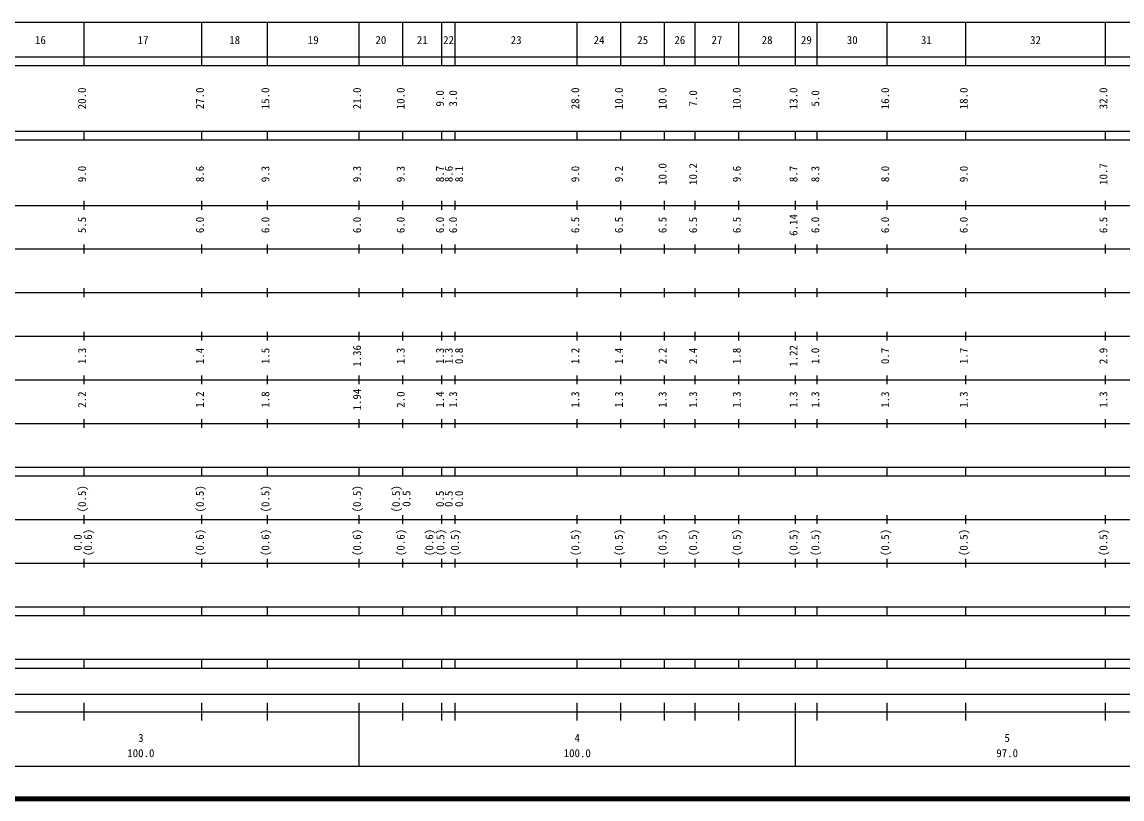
# Model space of a CAD drawing. Units: millimetres on the paper, enlarged 1000 times. Extents: x 40000 to 680000, y 20000 to 380000.
# Drawn here: x 290775 to 542810, y 20000 to 198000 of the extents above; entities that cross this region are included whole.
import ezdxf
from ezdxf.enums import TextEntityAlignment as Align

# ---------------------------------------------------------------- set-up
doc = ezdxf.new("R2010")
doc.units = ezdxf.units.MM
doc.header["$LTSCALE"] = 1000
doc.layers.add('M-TTL', color=2, linetype='Continuous', lineweight=140)
doc.layers.add('M-TTL-BAND', color=7, linetype='Continuous', lineweight=25)
doc.styles.add('ＭＳ ゴシック', font='')
doc.styles.get('ＭＳ ゴシック').set_extended_font_data('MS Gothic')

msp = doc.modelspace()

# ---------------------------------------------------------------- linework, layer by layer
at = {"layer": 'M-TTL'}
msp.add_line((40000, 20000), (680000, 20000), dxfattribs=at)
at = {"layer": 'M-TTL-BAND'}
for p, q in [((68000, 198000), (579000, 198000)), ((305000, 188000), (305000, 198000)), ((332000, 188000), (332000, 198000)), ((347000, 188000), (347000, 198000)), ((368000, 188000), (368000, 198000)), ((378000, 188000), (378000, 198000)), ((387000, 188000), (387000, 198000)), ((390000, 188000), (390000, 198000)), ((418000, 188000), (418000, 198000)), ((428000, 188000), (428000, 198000)), ((438000, 188000), (438000, 198000)), ((445000, 188000), (445000, 198000)), ((455000, 188000), (455000, 198000)), ((468000, 188000), (468000, 198000)), ((473000, 188000), (473000, 198000)), ((489000, 188000), (489000, 198000)), ((507000, 188000), (507000, 198000)), ((539000, 188000), (539000, 198000)), ((40000, 190000), (579000, 190000)), ((40000, 188000), (579000, 188000)), ((40000, 173000), (579000, 173000)), ((305000, 171000), (305000, 173000)), ((332000, 171000), (332000, 173000)), ((347000, 171000), (347000, 173000)), ((368000, 171000), (368000, 173000)), ((378000, 171000), (378000, 173000)), ((387000, 171000), (387000, 173000)), ((390000, 171000), (390000, 173000)), ((418000, 171000), (418000, 173000)), ((428000, 171000), (428000, 173000)), ((438000, 171000), (438000, 173000)), ((445000, 171000), (445000, 173000)), ((455000, 171000), (455000, 173000)), ((468000, 171000), (468000, 173000)), ((473000, 171000), (473000, 173000)), ((489000, 171000), (489000, 173000)), ((507000, 171000), (507000, 173000)), ((539000, 171000), (539000, 173000)), ((40000, 171000), (579000, 171000)), ((305000, 155000), (305000, 157000)), ((332000, 155000), (332000, 157000)), ((347000, 155000), (347000, 157000)), ((368000, 155000), (368000, 157000)), ((378000, 155000), (378000, 157000)), ((387000, 155000), (387000, 157000)), ((390000, 155000), (390000, 157000)), ((418000, 155000), (418000, 157000)), ((428000, 155000), (428000, 157000)), ((438000, 155000), (438000, 157000)), ((445000, 155000), (445000, 157000)), ((455000, 155000), (455000, 157000)), ((468000, 155000), (468000, 157000)), ((473000, 155000), (473000, 157000)), ((489000, 155000), (489000, 157000)), ((507000, 155000), (507000, 157000)), ((539000, 155000), (539000, 157000)), ((40000, 156000), (579000, 156000)), ((305000, 145000), (305000, 147000)), ((332000, 145000), (332000, 147000)), ((347000, 145000), (347000, 147000)), ((368000, 145000), (368000, 147000)), ((378000, 145000), (378000, 147000)), ((387000, 145000), (387000, 147000)), ((390000, 145000), (390000, 147000)), ((418000, 145000), (418000, 147000)), ((428000, 145000), (428000, 147000)), ((438000, 145000), (438000, 147000)), ((445000, 145000), (445000, 147000)), ((455000, 145000), (455000, 147000)), ((468000, 145000), (468000, 147000)), ((473000, 145000), (473000, 147000)), ((489000, 145000), (489000, 147000)), ((507000, 145000), (507000, 147000)), ((539000, 145000), (539000, 147000)), ((46000, 146000), (579000, 146000)), ((305000, 135000), (305000, 137000)), ((332000, 135000), (332000, 137000)), ((347000, 135000), (347000, 137000)), ((368000, 135000), (368000, 137000)), ((378000, 135000), (378000, 137000)), ((387000, 135000), (387000, 137000)), ((390000, 135000), (390000, 137000)), ((418000, 135000), (418000, 137000)), ((428000, 135000), (428000, 137000)), ((438000, 135000), (438000, 137000)), ((445000, 135000), (445000, 137000)), ((455000, 135000), (455000, 137000)), ((468000, 135000), (468000, 137000)), ((473000, 135000), (473000, 137000)), ((489000, 135000), (489000, 137000)), ((507000, 135000), (507000, 137000)), ((539000, 135000), (539000, 137000)), ((52000, 136000), (579000, 136000)), ((305000, 125000), (305000, 127000)), ((332000, 125000), (332000, 127000)), ((347000, 125000), (347000, 127000)), ((368000, 125000), (368000, 127000)), ((378000, 125000), (378000, 127000)), ((387000, 125000), (387000, 127000)), ((390000, 125000), (390000, 127000)), ((418000, 125000), (418000, 127000)), ((428000, 125000), (428000, 127000)), ((438000, 125000), (438000, 127000)), ((445000, 125000), (445000, 127000)), ((455000, 125000), (455000, 127000)), ((468000, 125000), (468000, 127000)), ((473000, 125000), (473000, 127000)), ((489000, 125000), (489000, 127000)), ((507000, 125000), (507000, 127000)), ((539000, 125000), (539000, 127000)), ((46000, 126000), (579000, 126000)), ((52000, 116000), (579000, 116000)), ((305000, 115000), (305000, 117000)), ((332000, 115000), (332000, 117000)), ((347000, 115000), (347000, 117000)), ((368000, 115000), (368000, 117000)), ((378000, 115000), (378000, 117000)), ((387000, 115000), (387000, 117000)), ((390000, 115000), (390000, 117000)), ((418000, 115000), (418000, 117000)), ((428000, 115000), (428000, 117000)), ((438000, 115000), (438000, 117000)), ((445000, 115000), (445000, 117000)), ((455000, 115000), (455000, 117000)), ((468000, 115000), (468000, 117000)), ((473000, 115000), (473000, 117000)), ((489000, 115000), (489000, 117000)), ((507000, 115000), (507000, 117000)), ((539000, 115000), (539000, 117000)), ((46000, 106000), (579000, 106000)), ((305000, 105000), (305000, 107000)), ((332000, 105000), (332000, 107000)), ((347000, 105000), (347000, 107000)), ((368000, 105000), (368000, 107000)), ((378000, 105000), (378000, 107000)), ((387000, 105000), (387000, 107000)), ((390000, 105000), (390000, 107000)), ((418000, 105000), (418000, 107000)), ((428000, 105000), (428000, 107000)), ((438000, 105000), (438000, 107000)), ((445000, 105000), (445000, 107000)), ((455000, 105000), (455000, 107000)), ((468000, 105000), (468000, 107000)), ((473000, 105000), (473000, 107000)), ((489000, 105000), (489000, 107000)), ((507000, 105000), (507000, 107000)), ((539000, 105000), (539000, 107000)), ((40000, 96000), (579000, 96000)), ((305000, 94000), (305000, 96000)), ((332000, 94000), (332000, 96000)), ((347000, 94000), (347000, 96000)), ((368000, 94000), (368000, 96000)), ((378000, 94000), (378000, 96000)), ((387000, 94000), (387000, 96000)), ((390000, 94000), (390000, 96000)), ((418000, 94000), (418000, 96000)), ((428000, 94000), (428000, 96000)), ((438000, 94000), (438000, 96000)), ((445000, 94000), (445000, 96000)), ((455000, 94000), (455000, 96000)), ((468000, 94000), (468000, 96000)), ((473000, 94000), (473000, 96000)), ((489000, 94000), (489000, 96000)), ((507000, 94000), (507000, 96000)), ((539000, 94000), (539000, 96000)), ((40000, 94000), (579000, 94000)), ((49000, 84000), (579000, 84000)), ((305000, 83000), (305000, 85000)), ((332000, 83000), (332000, 85000)), ((347000, 83000), (347000, 85000)), ((368000, 83000), (368000, 85000)), ((378000, 83000), (378000, 85000)), ((387000, 83000), (387000, 85000)), ((390000, 83000), (390000, 85000)), ((418000, 83000), (418000, 85000)), ((428000, 83000), (428000, 85000)), ((438000, 83000), (438000, 85000)), ((445000, 83000), (445000, 85000)), ((455000, 83000), (455000, 85000)), ((468000, 83000), (468000, 85000)), ((473000, 83000), (473000, 85000)), ((489000, 83000), (489000, 85000)), ((507000, 83000), (507000, 85000)), ((539000, 83000), (539000, 85000)), ((40000, 74000), (579000, 74000)), ((305000, 73000), (305000, 75000)), ((332000, 73000), (332000, 75000)), ((347000, 73000), (347000, 75000)), ((368000, 73000), (368000, 75000)), ((378000, 73000), (378000, 75000)), ((387000, 73000), (387000, 75000)), ((390000, 73000), (390000, 75000)), ((418000, 73000), (418000, 75000)), ((428000, 73000), (428000, 75000)), ((438000, 73000), (438000, 75000)), ((445000, 73000), (445000, 75000)), ((455000, 73000), (455000, 75000)), ((468000, 73000), (468000, 75000)), ((473000, 73000), (473000, 75000)), ((489000, 73000), (489000, 75000)), ((507000, 73000), (507000, 75000)), ((539000, 73000), (539000, 75000)), ((40000, 64000), (579000, 64000)), ((305000, 62000), (305000, 64000)), ((332000, 62000), (332000, 64000)), ((347000, 62000), (347000, 64000)), ((368000, 62000), (368000, 64000)), ((378000, 62000), (378000, 64000)), ((387000, 62000), (387000, 64000)), ((390000, 62000), (390000, 64000)), ((418000, 62000), (418000, 64000)), ((428000, 62000), (428000, 64000)), ((438000, 62000), (438000, 64000)), ((445000, 62000), (445000, 64000)), ((455000, 62000), (455000, 64000)), ((468000, 62000), (468000, 64000)), ((473000, 62000), (473000, 64000)), ((489000, 62000), (489000, 64000)), ((507000, 62000), (507000, 64000)), ((539000, 62000), (539000, 64000)), ((40000, 62000), (579000, 62000)), ((40000, 52000), (579000, 52000)), ((305000, 50000), (305000, 52000)), ((332000, 50000), (332000, 52000)), ((347000, 50000), (347000, 52000)), ((368000, 50000), (368000, 52000)), ((378000, 50000), (378000, 52000)), ((387000, 50000), (387000, 52000)), ((390000, 50000), (390000, 52000)), ((418000, 50000), (418000, 52000)), ((428000, 50000), (428000, 52000)), ((438000, 50000), (438000, 52000)), ((445000, 50000), (445000, 52000)), ((455000, 50000), (455000, 52000)), ((468000, 50000), (468000, 52000)), ((473000, 50000), (473000, 52000)), ((489000, 50000), (489000, 52000)), ((507000, 50000), (507000, 52000)), ((539000, 50000), (539000, 52000)), ((40000, 50000), (579000, 50000)), ((71000, 44000), (562000, 44000)), ((305000, 38000), (305000, 42000)), ((332000, 38000), (332000, 42000)), ((347000, 38000), (347000, 42000)), ((368000, 27500), (368000, 42000)), ((378000, 38000), (378000, 42000)), ((387000, 38000), (387000, 42000)), ((390000, 38000), (390000, 42000)), ((418000, 38000), (418000, 42000)), ((428000, 38000), (428000, 42000)), ((438000, 38000), (438000, 42000)), ((445000, 38000), (445000, 42000)), ((455000, 38000), (455000, 42000)), ((468000, 27500), (468000, 42000)), ((473000, 38000), (473000, 42000)), ((489000, 38000), (489000, 42000)), ((507000, 38000), (507000, 42000)), ((539000, 38000), (539000, 42000)), ((40000, 40000), (579000, 40000)), ((68000, 27500), (579000, 27500))]:
    msp.add_line(p, q, dxfattribs=at)

# ---------------------------------------------------------------- texts
at = {"layer": 'M-TTL-BAND', "style": 'ＭＳ ゴシック'}
for s, p in [('16', (295000, 192405)), ('17', (318500, 192405)), ('18', (339500, 192405)), ('19', (357500, 192405)), ('20', (373000, 192405)), ('21', (382500, 192405)), ('22', (388500, 192405)), ('23', (404000, 192405)), ('24', (423000, 192405)), ('25', (433000, 192405)), ('26', (441500, 192405)), ('27', (450000, 192405)), ('28', (461500, 192405)), ('29', (470500, 192405)), ('30', (481000, 192405)), ('31', (498000, 192405)), ('32', (523000, 192405)), ('3', (318000, 32523)), ('4', (418000, 32523)), ('5', (516500, 32523)), ('100.0', (318000, 29033)), ('100.0', (418000, 29033)), ('97.0', (516500, 29033))]:
    msp.add_text(s, height=1833, dxfattribs=at).set_placement(p, align=Align.BOTTOM_CENTER)
for s, p in [('20.0', (306000, 180500)), ('27.0', (333000, 180500)), ('15.0', (348000, 180500)), ('21.0', (369000, 180500)), ('10.0', (379000, 180500)), ('9.0', (388000, 180500)), ('3.0', (391000, 180500)), ('28.0', (419000, 180500)), ('10.0', (429000, 180500)), ('10.0', (439000, 180500)), ('7.0', (446000, 180500)), ('10.0', (456000, 180500)), ('13.0', (469000, 180500)), ('5.0', (474000, 180500)), ('16.0', (490000, 180500)), ('18.0', (508000, 180500)), ('32.0', (540000, 180500)), ('9.0', (306000, 163174)), ('8.6', (333000, 163174)), ('9.3', (348000, 163174)), ('9.3', (369000, 163174)), ('9.3', (379000, 163174)), ('8.7', (388000, 163174)), ('8.6', (390000, 163174)), ('8.1', (392370, 163174)), ('9.0', (419000, 163174)), ('9.2', (429000, 163174)), ('10.0', (439000, 163174)), ('10.2', (446000, 163174)), ('9.6', (456000, 163174)), ('8.7', (469000, 163174)), ('8.3', (474000, 163174)), ('8.0', (490000, 163174)), ('9.0', (508000, 163174)), ('10.7', (540000, 163174)), ('6.14', (469000, 151500)), ('5.5', (306000, 151500)), ('6.0', (333000, 151500)), ('6.0', (348000, 151500)), ('6.0', (369000, 151500)), ('6.0', (379000, 151500)), ('6.0', (388000, 151500)), ('6.0', (391000, 151500)), ('6.5', (419000, 151500)), ('6.5', (429000, 151500)), ('6.5', (439000, 151500)), ('6.5', (446000, 151500)), ('6.5', (456000, 151500)), ('6.0', (474000, 151500)), ('6.0', (490000, 151500)), ('6.0', (508000, 151500)), ('6.5', (540000, 151500)), ('1.36', (369000, 121500)), ('1.22', (469000, 121500)), ('1.3', (306000, 121500)), ('1.4', (333000, 121500)), ('1.5', (348000, 121500)), ('1.3', (379000, 121500)), ('1.3', (388000, 121500)), ('1.3', (390000, 121500)), ('0.8', (392370, 121500)), ('1.2', (419000, 121500)), ('1.4', (429000, 121500)), ('2.2', (439000, 121500)), ('2.4', (446000, 121500)), ('1.8', (456000, 121500)), ('1.0', (474000, 121500)), ('0.7', (490000, 121500)), ('1.7', (508000, 121500)), ('2.9', (540000, 121500)), ('1.94', (369000, 111500)), ('2.2', (306000, 111500)), ('1.2', (333000, 111500)), ('1.8', (348000, 111500)), ('2.0', (379000, 111500)), ('1.4', (388000, 111500)), ('1.3', (391000, 111500)), ('1.3', (419000, 111500)), ('1.3', (429000, 111500)), ('1.3', (439000, 111500)), ('1.3', (446000, 111500)), ('1.3', (456000, 111500)), ('1.3', (469000, 111500)), ('1.3', (474000, 111500)), ('1.3', (490000, 111500)), ('1.3', (508000, 111500)), ('1.3', (540000, 111500)), ('(0.5)', (306000, 88764)), ('(0.5)', (333000, 88764)), ('(0.5)', (348000, 88764)), ('(0.5)', (369000, 88764)), ('(0.5)', (377937, 88764)), ('0.5', (380329, 88812)), ('0.5', (388000, 88764)), ('0.5', (390000, 88764)), ('0.0', (392370, 88764)), ('(0.6)', (307370, 78764)), ('(0.6)', (333000, 78764)), ('(0.6)', (348000, 78764)), ('(0.6)', (369000, 78764)), ('(0.6)', (379000, 78764)), ('(0.6)', (385568, 78764)), ('(0.5)', (388102, 78764)), ('(0.5)', (391416, 78764)), ('(0.5)', (419000, 78764)), ('(0.5)', (429000, 78764)), ('(0.5)', (439000, 78764)), ('(0.5)', (446000, 78764)), ('(0.5)', (456000, 78764)), ('(0.5)', (469000, 78764)), ('(0.5)', (474000, 78764)), ('(0.5)', (490000, 78764)), ('(0.5)', (508000, 78764)), ('(0.5)', (540000, 78764)), ('0.0', (305000, 78764))]:
    msp.add_text(s, height=1833, rotation=90, dxfattribs=at).set_placement(p, align=Align.BOTTOM_CENTER)

doc.saveas('drawing.dxf')
